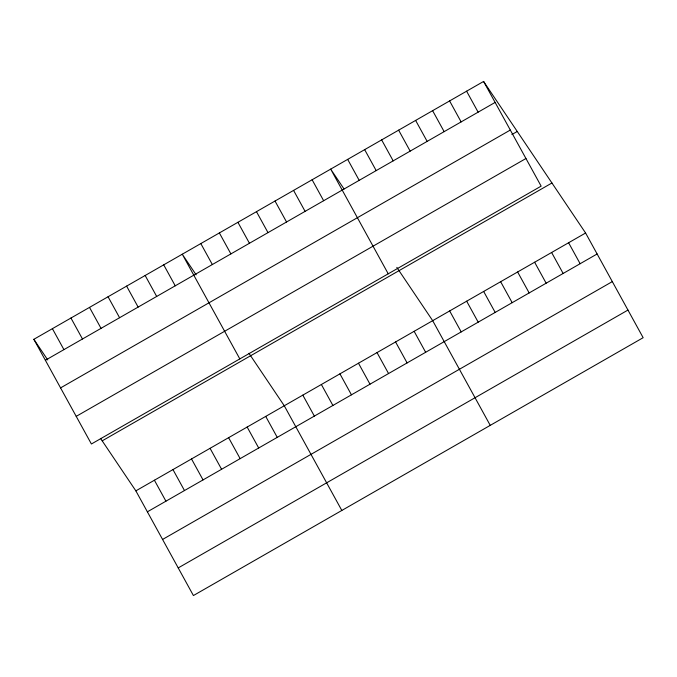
<?xml version="1.0" encoding="UTF-8"?>
<svg xmlns="http://www.w3.org/2000/svg" width="677" height="677" viewBox="0 0 677 677"><rect width="100%" height="100%" fill="white"/><g stroke="black" fill="none" stroke-linecap="round" stroke-linejoin="round"><path stroke-width="1.02" d="M483.59 81.452L541.143 186.141L91.403 443.994L33.85 339.304L483.59 81.452L585.597 233.006L643.15 337.696L193.41 595.548L135.857 490.859L100.543 438.391M45.376 360.266L495.115 102.422M60.566 387.896L510.306 130.052M511.888 134.545L517.253 131.465M76.213 416.363L525.953 158.511M102.193 440.845L551.933 182.993M135.857 490.859L585.597 233.006M147.383 511.82L597.122 253.977M162.573 539.451L612.313 281.607M178.22 567.918L627.96 310.066M344.034 188.968L330.681 169.123L388.234 273.813M396.824 267.39L432.688 320.678L490.241 425.368M196.152 274.854L182.265 254.213L239.819 358.903M248.958 353.301L284.272 405.768L341.826 510.458M33.85 339.304L47.745 359.944M568.604 242.747L580.13 263.717M466.597 91.192L478.123 112.162M551.62 252.496L563.137 273.457M449.613 100.941L461.13 121.902M534.627 262.236L546.153 283.198M432.62 110.681L444.146 131.643M517.634 271.976L529.16 292.938M415.627 120.421L427.153 141.383M500.65 281.717L512.167 302.678M398.635 130.162L410.16 151.123M483.657 291.457L495.183 312.419M381.65 139.902L393.176 160.864M466.665 301.197L478.19 322.159M364.658 149.642L376.184 170.604M449.672 310.938L461.198 331.899M347.665 159.383L359.191 180.344M414.138 331.315L425.655 352.277M312.122 179.76L323.648 200.722M395.58 341.953L407.105 362.914M293.573 190.398L305.099 211.359M377.03 352.59L388.556 373.552M275.023 201.035L286.549 221.997M358.48 363.219L370.006 384.189M256.473 211.664L267.999 232.634M339.93 373.856L351.448 394.818M237.915 222.301L249.441 243.263M321.372 384.494L332.898 405.455M219.365 232.939L230.891 253.9M302.822 395.131L314.348 416.093M200.815 243.576L212.341 264.538M265.722 416.406L277.248 437.367M163.716 264.851L175.233 285.812M247.164 427.043L258.69 448.005M145.157 275.488L156.683 296.45M228.614 437.672L240.14 458.642M126.607 286.117L138.133 307.087M210.065 448.309L221.591 469.271M108.058 296.754L119.584 317.716M191.515 458.947L203.041 479.908M89.508 307.392L101.034 328.353M172.965 469.584L184.482 490.546M70.95 318.029L82.476 338.991M154.407 480.221L165.933 501.183M52.4 328.667L63.926 349.628"/></g></svg>
